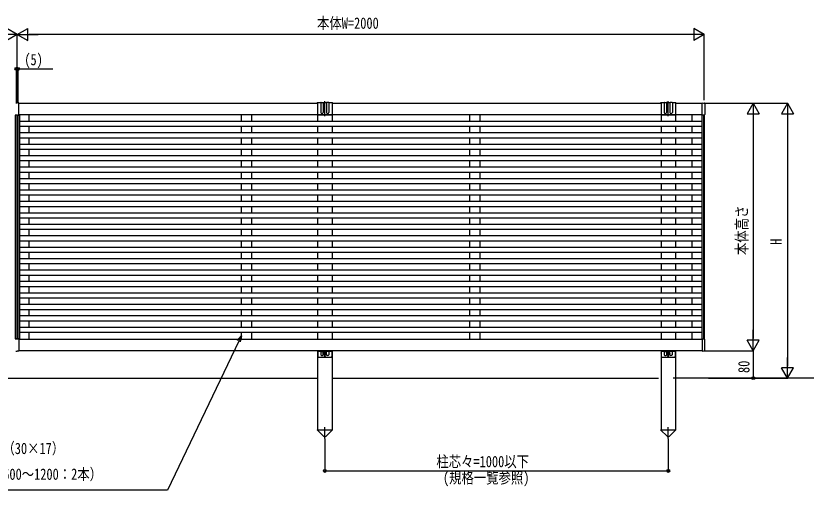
# Model space of a CAD drawing. Units: millimetres, scale not verified. Extents: x -4205 to 4205, y -2970 to 2970.
# Drawn here: x 530 to 2832, y -457 to 924 of the extents above; entities that cross this region are included whole.
import ezdxf
from ezdxf.enums import TextEntityAlignment as Align

# ---------------------------------------------------------------- set-up
doc = ezdxf.new("R2010")
doc.units = ezdxf.units.MM
doc.header["$LTSCALE"] = 16
doc.layers.add('0-4_YKK_A1', color=4, linetype='Continuous')
doc.layers.add('0-5_YKK_D', color=6, linetype='Continuous')
doc.styles.add('ＭＳ ゴシック', font='')
doc.styles.get('ＭＳ ゴシック').set_extended_font_data('MS Gothic')

msp = doc.modelspace()

# ---------------------------------------------------------------- linework, layer by layer
at = {"layer": '0-4_YKK_A1'}
for p, q in [((530.19, 670.15), (534.5, 670.42)), ((538.81, 670.15), (534.5, 670.42)), ((539, 669.16), (539, 669.95)), ((539, 669.22), (1409, 669.22)), ((539, 635.92), (539, 669.16)), ((1418, 670.72), (1409, 670.72)), ((1409, 670.72), (1409, 637.71)), ((1418, 670.72), (1418, 642.71)), ((1419, 671.72), (1424, 671.72)), ((1435, 670.72), (1425, 670.72)), ((1425, 670.72), (1425, 642.71)), ((1430, 631.64), (1430, 675.42)), ((1435, 670.72), (1435, 642.71)), ((1441, 671.72), (1436, 671.72)), ((1451, 670.72), (1442, 670.72)), ((1442, 670.72), (1442, 642.71)), ((1451, 670.72), (1451, 637.71)), ((1451, 669.22), (2409, 669.22)), ((2418, 670.72), (2409, 670.72)), ((2409, 670.72), (2409, 637.71)), ((2418, 670.72), (2418, 642.71)), ((2419, 671.72), (2424, 671.72)), ((2435, 670.72), (2425, 670.72)), ((2425, 670.72), (2425, 642.71)), ((2430, 631.64), (2430, 675.42)), ((2435, 670.72), (2435, 642.71)), ((2441, 671.72), (2436, 671.72)), ((2451, 670.72), (2442, 670.72)), ((2442, 670.72), (2442, 642.71)), ((2451, 670.72), (2451, 637.71)), ((2451, 669.22), (2528.5, 669.22)), ((2528.82, 670.4), (2535.56, 669.99)), ((2536.5, 668.99), (2536.5, 636.35)), ((535, 634.72), (528, 634.72)), ((534.5, 634.92), (530.56, 634.92)), ((533, 634.72), (533, -16.28)), ((534, 634.72), (541, 634.72)), ((534, 634.72), (534, -16.28)), ((534.5, 634.92), (538.44, 634.92)), ((535, 634.72), (535, -16.28)), ((536, 634.72), (536, -16.28)), ((539, 635.12), (539, 635.92)), ((2528.5, 635.22), (539, 635.22)), ((569, 616.02), (569, 635.22)), ((1187, 616.42), (1187, 635.22)), ((1217, 616.42), (1217, 635.22)), ((1409, 635.22), (1409, 616.32)), ((1411, 635.71), (1429.29, 635.71)), ((1430.71, 635.71), (1449, 635.71)), ((1451, 635.22), (1451, 616.32)), ((1852, 616.42), (1852, 635.22)), ((1882, 616.42), (1882, 635.22)), ((2409, 635.22), (2409, 616.32)), ((2411, 635.71), (2429.29, 635.71)), ((2430.71, 635.71), (2449, 635.71)), ((2451, 635.22), (2451, 616.32)), ((2500, 616.02), (2500, 635.22)), ((2535, 634.72), (2528, 634.72)), ((2528.82, 634.94), (2535.56, 635.35)), ((2533, 634.72), (2533, -16.28)), ((2535, 634.72), (2535, -16.28)), ((2528, 616.32), (541, 616.32)), ((2528, 601.32), (541, 601.32)), ((569, 583.02), (569, 601.32)), ((1187, 583.42), (1187, 601.72)), ((1217, 583.42), (1217, 601.72)), ((1409, 601.32), (1409, 583.02)), ((1451, 601.32), (1451, 583.02)), ((1852, 583.42), (1852, 601.72)), ((1882, 583.42), (1882, 601.72)), ((2409, 601.32), (2409, 583.02)), ((2451, 601.32), (2451, 583.02)), ((2500, 583.02), (2500, 601.32)), ((2528, 583.02), (541, 583.02)), ((2528, 568.02), (541, 568.02)), ((569, 549.72), (569, 568.02)), ((1187, 550.12), (1187, 568.42)), ((1217, 550.12), (1217, 568.42)), ((1409, 568.02), (1409, 549.72)), ((1451, 568.02), (1451, 549.72)), ((1852, 550.12), (1852, 568.42)), ((1882, 550.12), (1882, 568.42)), ((2409, 568.02), (2409, 549.72)), ((2451, 568.02), (2451, 549.72)), ((2500, 549.72), (2500, 568.02)), ((2528, 549.72), (541, 549.72)), ((2528, 534.72), (541, 534.72)), ((569, 516.42), (569, 534.72)), ((1187, 516.82), (1187, 535.12)), ((1217, 516.82), (1217, 535.12)), ((1409, 534.72), (1409, 516.42)), ((1451, 534.72), (1451, 516.42)), ((1852, 516.82), (1852, 535.12)), ((1882, 516.82), (1882, 535.12)), ((2409, 534.72), (2409, 516.42)), ((2451, 534.72), (2451, 516.42)), ((2500, 516.42), (2500, 534.72)), ((2528, 516.42), (541, 516.42)), ((2528, 501.42), (541, 501.42)), ((569, 483.12), (569, 501.42)), ((1187, 483.52), (1187, 501.82)), ((1217, 483.52), (1217, 501.82)), ((1409, 501.42), (1409, 483.12)), ((1451, 501.42), (1451, 483.12)), ((1852, 483.52), (1852, 501.82)), ((1882, 483.52), (1882, 501.82)), ((2409, 501.42), (2409, 483.12)), ((2451, 501.42), (2451, 483.12)), ((2500, 483.12), (2500, 501.42)), ((2528, 483.12), (541, 483.12)), ((2528, 468.12), (541, 468.12)), ((569, 449.82), (569, 468.12)), ((1187, 450.22), (1187, 468.52)), ((1217, 450.22), (1217, 468.52)), ((1409, 468.12), (1409, 449.82)), ((1451, 468.12), (1451, 449.82)), ((1852, 450.22), (1852, 468.52)), ((1882, 450.22), (1882, 468.52)), ((2409, 468.12), (2409, 449.82)), ((2451, 468.12), (2451, 449.82)), ((2500, 449.82), (2500, 468.12)), ((2528, 449.82), (541, 449.82)), ((2528, 434.82), (541, 434.82)), ((2528, 416.52), (541, 416.52)), ((569, 416.52), (569, 434.82)), ((1187, 416.92), (1187, 435.22)), ((1217, 416.92), (1217, 435.22)), ((1409, 434.82), (1409, 416.52)), ((1451, 434.82), (1451, 416.52)), ((1852, 416.92), (1852, 435.22)), ((1882, 416.92), (1882, 435.22)), ((2409, 434.82), (2409, 416.52)), ((2451, 434.82), (2451, 416.52)), ((2500, 416.52), (2500, 434.82)), ((2528, 401.52), (541, 401.52)), ((569, 383.22), (569, 401.52)), ((1187, 383.62), (1187, 401.92)), ((1217, 383.62), (1217, 401.92)), ((1409, 401.52), (1409, 383.22)), ((1451, 401.52), (1451, 383.22)), ((1852, 383.62), (1852, 401.92)), ((1882, 383.62), (1882, 401.92)), ((2409, 401.52), (2409, 383.22)), ((2451, 401.52), (2451, 383.22)), ((2500, 383.22), (2500, 401.52)), ((2528, 383.22), (541, 383.22)), ((1187, 350.32), (1187, 368.62)), ((1217, 350.32), (1217, 368.62)), ((1852, 350.32), (1852, 368.62)), ((1882, 350.32), (1882, 368.62)), ((2528, 368.22), (541, 368.22)), ((2528, 349.92), (541, 349.92)), ((569, 349.92), (569, 368.22)), ((1409, 368.22), (1409, 349.92)), ((1451, 368.22), (1451, 349.92)), ((2409, 368.22), (2409, 349.92)), ((2451, 368.22), (2451, 349.92)), ((2500, 349.92), (2500, 368.22)), ((2528, 334.92), (541, 334.92)), ((569, 316.62), (569, 334.92)), ((1187, 317.02), (1187, 335.32)), ((1217, 317.02), (1217, 335.32)), ((1409, 334.92), (1409, 316.62)), ((1451, 334.92), (1451, 316.62)), ((1852, 317.02), (1852, 335.32)), ((1882, 317.02), (1882, 335.32)), ((2409, 334.92), (2409, 316.62)), ((2451, 334.92), (2451, 316.62)), ((2500, 316.62), (2500, 334.92)), ((2528, 316.62), (541, 316.62)), ((2528, 301.62), (541, 301.62)), ((569, 283.32), (569, 301.62)), ((1187, 283.72), (1187, 302.02)), ((1217, 283.72), (1217, 302.02)), ((1409, 301.62), (1409, 283.32)), ((1451, 301.62), (1451, 283.32)), ((1852, 283.72), (1852, 302.02)), ((1882, 283.72), (1882, 302.02)), ((2409, 301.62), (2409, 283.32)), ((2451, 301.62), (2451, 283.32)), ((2500, 283.32), (2500, 301.62)), ((2528, 283.32), (541, 283.32)), ((2528, 268.32), (541, 268.32)), ((569, 250.02), (569, 268.32)), ((1187, 250.42), (1187, 268.72)), ((1217, 250.42), (1217, 268.72)), ((1409, 268.32), (1409, 250.02)), ((1451, 268.32), (1451, 250.02)), ((1852, 250.42), (1852, 268.72)), ((1882, 250.42), (1882, 268.72)), ((2409, 268.32), (2409, 250.02)), ((2451, 268.32), (2451, 250.02)), ((2500, 250.02), (2500, 268.32)), ((2528, 250.02), (541, 250.02)), ((2528, 235.02), (541, 235.02)), ((569, 216.72), (569, 235.02)), ((1187, 217.12), (1187, 235.42)), ((1217, 217.12), (1217, 235.42)), ((1409, 235.02), (1409, 216.72)), ((1451, 235.02), (1451, 216.72)), ((1852, 217.12), (1852, 235.42)), ((1882, 217.12), (1882, 235.42)), ((2409, 235.02), (2409, 216.72)), ((2451, 235.02), (2451, 216.72)), ((2500, 216.72), (2500, 235.02)), ((2528, 216.72), (541, 216.72)), ((2528, 201.72), (541, 201.72)), ((569, 183.42), (569, 201.72)), ((1187, 183.82), (1187, 202.12)), ((1217, 183.82), (1217, 202.12)), ((1409, 201.72), (1409, 183.42)), ((1451, 201.72), (1451, 183.42)), ((1852, 183.82), (1852, 202.12)), ((1882, 183.82), (1882, 202.12)), ((2409, 201.72), (2409, 183.42)), ((2451, 201.72), (2451, 183.42)), ((2500, 183.42), (2500, 201.72)), ((2528, 183.42), (541, 183.42)), ((2528, 168.42), (541, 168.42)), ((569, 150.12), (569, 168.42)), ((1187, 150.52), (1187, 168.82)), ((1217, 150.52), (1217, 168.82)), ((1409, 168.42), (1409, 150.12)), ((1451, 168.42), (1451, 150.12)), ((1852, 150.52), (1852, 168.82)), ((1882, 150.52), (1882, 168.82)), ((2409, 168.42), (2409, 150.12)), ((2451, 168.42), (2451, 150.12)), ((2500, 150.12), (2500, 168.42)), ((2528, 150.12), (541, 150.12)), ((2528, 135.12), (541, 135.12)), ((2528, 116.82), (541, 116.82)), ((569, 116.82), (569, 135.12)), ((1187, 117.22), (1187, 135.52)), ((1217, 117.22), (1217, 135.52)), ((1409, 135.12), (1409, 116.82)), ((1451, 135.12), (1451, 116.82)), ((1852, 117.22), (1852, 135.52)), ((1882, 117.22), (1882, 135.52)), ((2409, 135.12), (2409, 116.82)), ((2451, 135.12), (2451, 116.82)), ((2500, 116.82), (2500, 135.12)), ((2528, 101.82), (541, 101.82)), ((569, 83.52), (569, 101.82)), ((1187, 83.92), (1187, 102.22)), ((1217, 83.92), (1217, 102.22)), ((1409, 101.82), (1409, 83.52)), ((1451, 101.82), (1451, 83.52)), ((1852, 83.92), (1852, 102.22)), ((1882, 83.92), (1882, 102.22)), ((2409, 101.82), (2409, 83.52)), ((2451, 101.82), (2451, 83.52)), ((2500, 83.52), (2500, 101.82)), ((2528, 83.52), (541, 83.52)), ((2528, 68.52), (541, 68.52)), ((2528, 50.22), (541, 50.22)), ((569, 50.22), (569, 68.52)), ((1187, 50.62), (1187, 68.92)), ((1217, 50.62), (1217, 68.92)), ((1409, 68.52), (1409, 50.22)), ((1451, 68.52), (1451, 50.22)), ((1852, 50.62), (1852, 68.92)), ((1882, 50.62), (1882, 68.92)), ((2409, 68.52), (2409, 50.22)), ((2451, 68.52), (2451, 50.22)), ((2500, 50.22), (2500, 68.52)), ((2528, 35.22), (541, 35.22)), ((569, 16.92), (569, 35.22)), ((1187, 17.32), (1187, 35.62)), ((1217, 17.32), (1217, 35.62)), ((1409, 35.22), (1409, 16.92)), ((1451, 35.22), (1451, 16.92)), ((1852, 17.32), (1852, 35.62)), ((1882, 17.32), (1882, 35.62)), ((2409, 35.22), (2409, 16.92)), ((2451, 35.22), (2451, 16.92)), ((2500, 16.92), (2500, 35.22)), ((2528, 16.92), (541, 16.92)), ((2528, 1.92), (541, 1.92)), ((569, -16.78), (569, 1.92)), ((1187, -16.78), (1187, 1.92)), ((1217, -16.78), (1217, 1.92)), ((1409, 1.92), (1409, -16.78)), ((1451, 1.92), (1451, -16.78)), ((1852, -16.78), (1852, 1.92)), ((1882, -16.78), (1882, 1.92)), ((2409, 1.92), (2409, -16.78)), ((2451, 1.92), (2451, -16.78)), ((2500, -16.78), (2500, 1.92)), ((534.5, -16.48), (530.56, -16.48)), ((534.5, -16.48), (538.44, -16.48)), ((539, -16.68), (539, -17.48)), ((539, -16.78), (2528.5, -16.78)), ((539, -17.48), (539, -50.72)), ((2528.82, -16.5), (2535.56, -16.91)), ((2536.5, -50.55), (2536.5, -17.91)), ((530.19, -51.71), (534.5, -51.98)), ((538.81, -51.71), (534.5, -51.98)), ((539, -50.72), (539, -51.51)), ((2528.5, -50.78), (539, -50.78)), ((1409, -50.78), (1409, -280.78)), ((1409.5, -50.78), (1409.5, -56.82)), ((1409.5, -52.28), (1418.5, -52.28)), ((1409.5, -57.74), (1409.5, -67.78)), ((1418.5, -50.78), (1418.5, -62.78)), ((1419.5, -53.28), (1424.5, -53.28)), ((1420.5, -64.78), (1423.5, -64.78)), ((1425.45, -58.78), (1434.55, -58.78)), ((1425.5, -62.78), (1425.5, -50.78)), ((1425.5, -52.28), (1434.5, -52.28)), ((1427.92, -58.43), (1427.92, -59.13)), ((1427.92, -58.43), (1429.15, -58.43)), ((1427.92, -59.13), (1429.15, -59.13)), ((1429.65, -56.7), (1430.35, -56.7)), ((1429.65, -56.7), (1429.65, -57.93)), ((1429.65, -59.63), (1429.65, -60.85)), ((1429.65, -60.85), (1430.35, -60.85)), ((1430, -63.33), (1430, -54.23)), ((1430.35, -56.7), (1430.35, -57.93)), ((1430.35, -59.63), (1430.35, -60.85)), ((1430.85, -58.43), (1432.07, -58.43)), ((1430.85, -59.13), (1432.07, -59.13)), ((1432.07, -58.43), (1432.07, -59.13)), ((1434.5, -62.78), (1434.5, -50.78)), ((1440.5, -53.28), (1435.5, -53.28)), ((1439.5, -64.78), (1436.5, -64.78)), ((1441.5, -50.78), (1441.5, -62.78)), ((1441.5, -52.28), (1450.5, -52.28)), ((1450.5, -50.78), (1450.5, -56.82)), ((1450.5, -57.74), (1450.5, -67.78)), ((1451, -50.78), (1451, -280.78)), ((2409, -50.78), (2409, -280.78)), ((2409.5, -50.78), (2409.5, -56.82)), ((2409.5, -52.28), (2418.5, -52.28)), ((2409.5, -57.74), (2409.5, -67.78)), ((2418.5, -50.78), (2418.5, -62.78)), ((2419.5, -53.28), (2424.5, -53.28)), ((2420.5, -64.78), (2423.5, -64.78)), ((2425.45, -58.78), (2434.55, -58.78)), ((2425.5, -62.78), (2425.5, -50.78)), ((2425.5, -52.28), (2434.5, -52.28)), ((2427.92, -58.43), (2427.92, -59.13)), ((2427.92, -58.43), (2429.15, -58.43)), ((2427.92, -59.13), (2429.15, -59.13)), ((2429.65, -56.7), (2430.35, -56.7)), ((2429.65, -56.7), (2429.65, -57.93)), ((2429.65, -59.63), (2429.65, -60.85)), ((2429.65, -60.85), (2430.35, -60.85)), ((2430, -63.33), (2430, -54.23)), ((2430.35, -56.7), (2430.35, -57.93)), ((2430.35, -59.63), (2430.35, -60.85)), ((2430.85, -58.43), (2432.07, -58.43)), ((2430.85, -59.13), (2432.07, -59.13)), ((2432.07, -58.43), (2432.07, -59.13)), ((2434.5, -62.78), (2434.5, -50.78)), ((2440.5, -53.28), (2435.5, -53.28)), ((2439.5, -64.78), (2436.5, -64.78)), ((2441.5, -50.78), (2441.5, -62.78)), ((2441.5, -52.28), (2450.5, -52.28)), ((2450.5, -50.78), (2450.5, -56.82)), ((2450.5, -57.74), (2450.5, -67.78)), ((2451, -50.78), (2451, -280.78)), ((2528.82, -51.96), (2535.56, -51.55)), ((1411.5, -69.78), (1448.5, -69.78)), ((2411.5, -69.78), (2448.5, -69.78)), ((451, -130.78), (1409, -130.78)), ((1451, -130.78), (2402, -130.78)), ((3204.06, -130.78), (2444, -130.78)), ((1430, -306.29), (1430, -273.81)), ((2430, -306.29), (2430, -273.81)), ((1408.8, -281.78), (1408.8, -280.78)), ((1408.8, -280.78), (1451.2, -280.78)), ((1408.8, -281.78), (1426.48, -299.33)), ((1451.2, -281.78), (1433.52, -299.33)), ((1451.2, -280.78), (1451.2, -281.78)), ((2408.8, -281.78), (2408.8, -280.78)), ((2408.8, -280.78), (2451.2, -280.78)), ((2408.8, -281.78), (2426.48, -299.33)), ((2451.2, -281.78), (2433.52, -299.33)), ((2451.2, -280.78), (2451.2, -281.78))]:
    msp.add_line(p, q, dxfattribs=at)
for points in [[(2528.5, 635.24), (2528.5, 635.92), (2528.5, 669.42), (2528.5, 670.1)], [(528, 634.72), (528, -16.28), (535, -16.28)], [(541, 634.72), (541, -16.28), (534, -16.28)], [(2528, 634.72), (2528, -16.28), (2535, -16.28)], [(2528.5, -16.8), (2528.5, -17.48), (2528.5, -50.98), (2528.5, -51.66)]]:
    msp.add_lwpolyline(points, dxfattribs=at)
for centre, radius in [((1430, -58.78), 4.25), ((1430, -65.78), 1.65), ((2430, -58.78), 4.25), ((2430, -65.78), 1.65)]:
    msp.add_circle(centre, radius, dxfattribs=at)
for centre, radius, start, end in [((538.8, 669.95), 0.2, 0, 86.5), ((1409, 668.72), 2, 90, 165.52249), ((1419, 670.72), 1, 90, 180), ((1424, 670.72), 1, 0, 90), ((1436, 670.72), 1, 90, 180), ((1441, 670.72), 1, 0, 90), ((1451, 668.72), 2, 14.47751, 90), ((2409, 668.72), 2, 90, 165.52249), ((2419, 670.72), 1, 90, 180), ((2424, 670.72), 1, 0, 90), ((2436, 670.72), 1, 90, 180), ((2441, 670.72), 1, 0, 90), ((2451, 668.72), 2, 14.47751, 90), ((2528.8, 670.1), 0.3, 86.5, 180), ((2535.5, 668.99), 1, 0, 86.5), ((530.2, 635.12), 0.202, 179.93968, 269.38321), ((538.8, 635.12), 0.202, 270.61679, 0.06032), ((1411, 637.71), 2, 180, 270), ((1421.5, 642.71), 3.5, 180, 0), ((1430, 635.01), 1, 44.427, 135.573), ((1438.5, 642.71), 3.5, 180, 0), ((1449, 637.71), 2, 270, 0), ((2411, 637.71), 2, 180, 270), ((2421.5, 642.71), 3.5, 180, 0), ((2430, 635.01), 1, 44.427, 135.573), ((2438.5, 642.71), 3.5, 180, 0), ((2449, 637.71), 2, 270, 0), ((2528.8, 635.24), 0.3, 180, 273.5), ((2535.5, 636.35), 1, 273.5, 0), ((530.2, -16.68), 0.202, 90.61679, 180.06032), ((538.8, -16.68), 0.202, 359.93968, 89.38321), ((2528.8, -16.8), 0.3, 86.5, 180), ((2535.5, -17.91), 1, 0, 86.5), ((538.8, -51.51), 0.2, 273.5, 0), ((1409.3, -57.28), 0.5, 293.57818, 66.42182), ((1411.5, -67.78), 2, 180, 270), ((1419.5, -52.28), 1, 180, 270), ((1420.5, -62.78), 2, 180, 270), ((1423.5, -62.78), 2, 270, 0), ((1424.5, -52.28), 1, 270, 0), ((1429.15, -57.93), 0.5, 270, 0), ((1429.15, -59.63), 0.5, 0, 90), ((1430.85, -57.93), 0.5, 180, 270), ((1430.85, -59.63), 0.5, 90, 180), ((1435.5, -52.28), 1, 180, 270), ((1436.5, -62.78), 2, 180, 270), ((1439.5, -62.78), 2, 270, 0), ((1440.5, -52.28), 1, 270, 0), ((1448.5, -67.78), 2, 270, 0), ((1450.7, -57.28), 0.5, 113.57818, 246.42182), ((2409.3, -57.28), 0.5, 293.57818, 66.42182), ((2411.5, -67.78), 2, 180, 270), ((2419.5, -52.28), 1, 180, 270), ((2420.5, -62.78), 2, 180, 270), ((2423.5, -62.78), 2, 270, 0), ((2424.5, -52.28), 1, 270, 0), ((2429.15, -57.93), 0.5, 270, 0), ((2429.15, -59.63), 0.5, 0, 90), ((2430.85, -57.93), 0.5, 180, 270), ((2430.85, -59.63), 0.5, 90, 180), ((2435.5, -52.28), 1, 180, 270), ((2436.5, -62.78), 2, 180, 270), ((2439.5, -62.78), 2, 270, 0), ((2440.5, -52.28), 1, 270, 0), ((2448.5, -67.78), 2, 270, 0), ((2450.7, -57.28), 0.5, 113.57818, 246.42182), ((2528.8, -51.66), 0.3, 180, 273.5), ((2535.5, -50.55), 1, 273.5, 0), ((1430, -295.78), 5, 225.20979, 314.79021), ((2430, -295.78), 5, 225.20979, 314.79021)]:
    msp.add_arc(centre, radius, start, end, dxfattribs=at)
for centre, start_param, end_param in [((530.56, 635.92), 4.6587856, 4.712389), ((538.44, 635.92), 4.712389, 4.7659923), ((530.56, -17.48), 1.5707963, 1.6243997), ((538.44, -17.48), 1.517193, 1.5707963)]:
    msp.add_ellipse(centre, major_axis=(6.74, 0), ratio=0.148374, start_param=start_param, end_param=end_param, dxfattribs=at)
at = {"layer": '0-5_YKK_D'}
for p, q in [((534.5, 869.22), (504.19, 886.72)), ((534.5, 869.22), (564.81, 886.72)), ((564.81, 851.72), (564.81, 886.72)), ((2534.5, 869.22), (2504.19, 886.72)), ((2504.19, 886.72), (2504.19, 851.72)), ((534.5, 869.22), (473.88, 869.22)), ((534.5, 869.22), (504.19, 851.72)), ((534.5, 673.19), (534.5, 870.22)), ((534.5, 699.71), (534.5, 870.22)), ((534.5, 869.22), (564.81, 851.72)), ((534.5, 869.22), (595.12, 869.22)), ((2499.5, 869.22), (569.5, 869.22)), ((2534.5, 869.22), (2473.88, 869.22)), ((2534.5, 869.22), (2504.19, 851.72)), ((2534.5, 678.36), (2534.5, 870.22)), ((532, 670.22), (532, 770.22)), ((537, 670.22), (537, 770.22)), ((2533, 669.22), (2678.5, 669.22)), ((2533, 669.22), (2778.5, 669.22)), ((2677.5, 669.22), (2660, 638.91)), ((2677.5, 669.22), (2695, 638.91)), ((2677.5, 669.22), (2677.5, 608.6)), ((2777.5, 669.22), (2760, 638.91)), ((2777.5, 669.22), (2795, 638.91)), ((2777.5, 669.22), (2777.5, 608.6)), ((2660, 638.91), (2695, 638.91)), ((2677.5, 634.22), (2677.5, -15.78)), ((2760, 638.91), (2795, 638.91)), ((2777.5, 634.22), (2777.5, -95.78)), ((2677.5, -50.78), (2677.5, 9.84)), ((2677.5, -50.78), (2660, -20.47)), ((2695, -20.47), (2660, -20.47)), ((2677.5, -50.78), (2695, -20.47)), ((2533, -50.78), (2678.5, -50.78)), ((2547, -50.78), (2678.5, -50.78)), ((2677.5, -50.78), (2677.5, -130.78)), ((2777.5, -130.78), (2777.5, -70.16)), ((2777.5, -130.78), (2760, -100.47)), ((2795, -100.47), (2760, -100.47)), ((2777.5, -130.78), (2795, -100.47)), ((2547, -130.78), (2678.5, -130.78)), ((2548, -130.78), (2778.5, -130.78)), ((1430, -307.29), (1430, -401.78)), ((2430, -307.29), (2430, -401.78)), ((1430, -400.78), (2430, -400.78))]:
    msp.add_line(p, q, dxfattribs=at)
for points in [[(532, 769.22), (537, 769.22), (637.6, 769.22)], [(1187, -7.43), (1179.65, -22.76), (971.7, -456.81), (421.7, -456.81)], [(1175.55, -20.79), (1187, -7.43), (1183.76, -24.73)]]:
    msp.add_lwpolyline(points, dxfattribs=at)
for centre in [(532, 769.22), (537, 769.22), (2677.5, -130.78), (1430, -400.78), (2430, -400.78)]:
    msp.add_circle(centre, 4.25, dxfattribs=at)

# ---------------------------------------------------------------- texts
at = {"layer": '0-5_YKK_D', "style": 'ＭＳ ゴシック', "width": 0.8}
for s, p in [('本体W=2000', (1407.3, 876.22)), ('(5)', (555, 770.22)), ('中骨（30×17）', (419.3, -361.51)), ('柱芯々=1000以下', (1754.8, -399.78)), ('（H=600～1200：2本）', (421.7, -436.51)), ('(規格一覧参照)', (1774, -446.78))]:
    msp.add_text(s, height=32.99, dxfattribs=at).set_placement(p, align=Align.BOTTOM_LEFT)
for s, p in [('本体高さ', (2670.5, 227.62)), ('H', (2770.5, 257.22)), ('80', (2676.5, -115.8))]:
    msp.add_text(s, height=32.99, rotation=90, dxfattribs=at).set_placement(p, align=Align.BOTTOM_LEFT)

doc.saveas('drawing.dxf')
